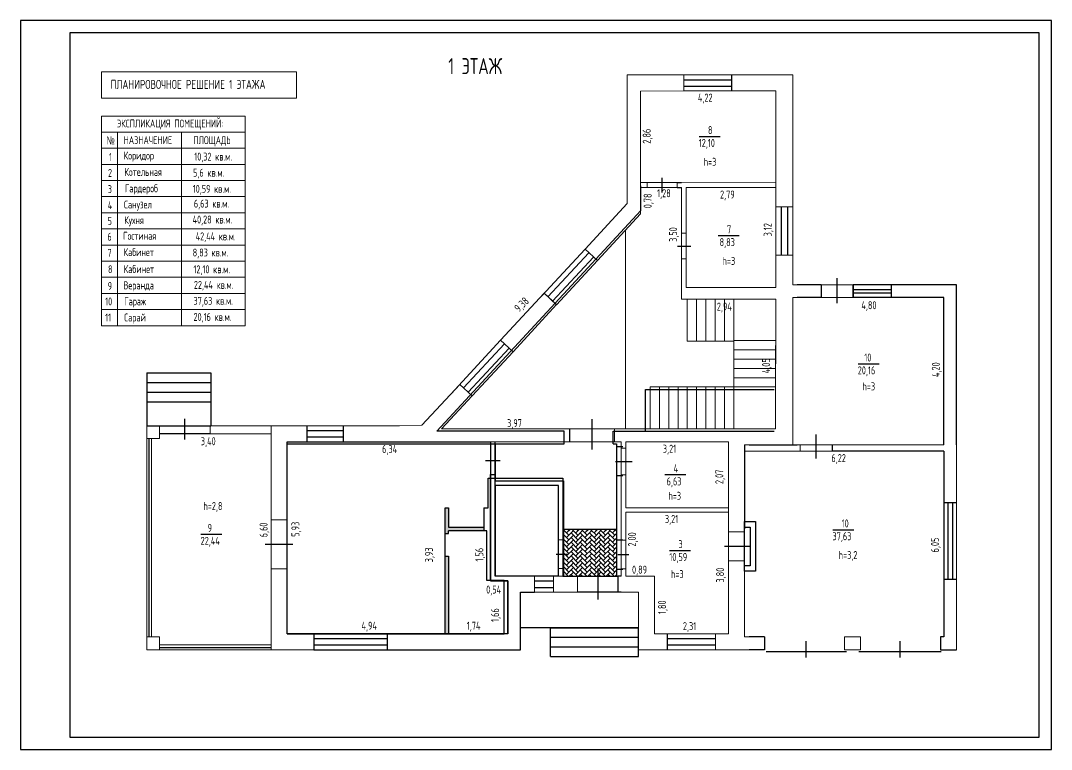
# Model space of a CAD drawing. Header units: metres. Extents: x 537858 to 602250, y 90943 to 168429.
# Drawn here: x 537858 to 570054, y 90943 to 113711 of the extents above; entities that cross this region are included whole.
import ezdxf

# ---------------------------------------------------------------- set-up
doc = ezdxf.new("R2010")
doc.units = ezdxf.units.M
doc.header["$LTSCALE"] = 5
for name, color, linetype, lineweight in [('0.25-STAMP', 10, 'Continuous', 25), ('0.3-STAMP', 7, 'Continuous', 30), ('013', 7, 'Continuous', 13)]:
    doc.layers.add(name, color=color, linetype=linetype, lineweight=lineweight)
doc.styles.add('Simplex', font='simplex.shx', dxfattribs={"width": 0.7})

msp = doc.modelspace()

# ---------------------------------------------------------------- hatches: boundary and pattern name
at = {"lineweight": 30, "true_color": 0xed1f24}
h = msp.add_hatch(dxfattribs=at)
h.set_pattern_fill('ANGLE', color=240)
h.set_pattern_definition([(0, (0, 0), (0, 6.985), [5.08, -1.905]), (90, (0, 0), (-6.985, 4e-16), [5.08, -1.905])])
h.paths.add_polyline_path([(552321, 97886), (551221, 97886), (551221, 98486), (551121, 98486), (551121, 97686), (551221, 97686), (551221, 97776), (552321, 97776)])
h.paths.add_polyline_path([(551221, 96976), (551121, 96976), (551121, 94556), (551221, 94556)])
at = {"lineweight": 30}
h = msp.add_hatch(dxfattribs=at)
h.set_pattern_fill('AR-HBONE', color=5)
h.paths.add_polyline_path([(556471, 97486), (556471, 97816), (554811, 97816), (554811, 96386), (554811, 96356), (555254, 96356), (556471, 96356), (556471, 96576)])

# ---------------------------------------------------------------- linework, layer by layer
at = {"color": 18, "true_color": 0x000000}
for p, q in [((558571, 111862), (560071, 111862)), ((558571, 111662), (560071, 111662)), ((557896, 108342), (557896, 108803)), ((558366, 108652), (558501, 108652)), ((558366, 108502), (558501, 108502)), ((561612, 107888), (561609, 106388)), ((561812, 107888), (561809, 106388)), ((558380, 106668), (558788, 106668)), ((554329, 105082), (555607, 106460)), ((554476, 104946), (555754, 106324)), ((563361, 104888), (563361, 105668)), ((563861, 105306), (565061, 105306)), ((563861, 105206), (565061, 105206)), ((551692, 102236), (552970, 103613)), ((551839, 102100), (553117, 103478)), ((555711, 100317), (555711, 101263)), ((562711, 100034), (562711, 100782)), ((541874, 94456), (541874, 100656)), ((556436, 99937), (556957, 99937)), ((566821, 98656), (566821, 96256)), ((566961, 98656), (566961, 96256)), ((545493, 97351), (546361, 97351)), ((559845, 97288), (560631, 97288)), ((556507, 97035), (556856, 97035)), ((555882, 96592), (555882, 95631)), ((555254, 96356), (556511, 96356)), ((556611, 96356), (556511, 96356)), ((556511, 96356), (556511, 95856)), ((553905, 96206), (554505, 96206)), ((553905, 96006), (554505, 96006)), ((556511, 95856), (555254, 95856)), ((556611, 95856), (556511, 95856)), ((558055, 94406), (559565, 94406)), ((542200, 94131), (545681, 94131)), ((558055, 94206), (559565, 94206)), ((562399, 93816), (562399, 94325)), ((565327, 93816), (565327, 94325))]:
    msp.add_line(p, q, dxfattribs=at)
at = {"ltscale": 100}
for p, q in [((560071, 111512), (560071, 112012)), ((562861, 105456), (562111, 105456)), ((562861, 105456), (562861, 105056)), ((567091, 105456), (563861, 105456)), ((563861, 105056), (563861, 105456)), ((563861, 105456), (563861, 105056)), ((565061, 105056), (565061, 105456)), ((567091, 100456), (567091, 105456)), ((562861, 105056), (562111, 105056)), ((566691, 105056), (563861, 105056)), ((566691, 100456), (566691, 105056)), ((555011, 100556), (555011, 100956)), ((560611, 100456), (562111, 100456)), ((563211, 100456), (563211, 100256)), ((566691, 100256), (563211, 100256)), ((566691, 98656), (567091, 98656)), ((566691, 96256), (567091, 96256)), ((558055, 94556), (558055, 94056)), ((561091, 94456), (561091, 94056)), ((566591, 94456), (566591, 94056)), ((566591, 94056), (567091, 94056)), ((561142, 93999), (563656, 93999)), ((564042, 93999), (566611, 93999))]:
    msp.add_line(p, q, dxfattribs=at)
at = {"lineweight": 15}
for p, q in [((542879, 110226), (542879, 104180)), ((540886, 104684), (540886, 104180))]:
    msp.add_line(p, q, dxfattribs=at)
at = {"color": 240, "true_color": 0xed1f24}
for p, q in [((559048, 110092), (559704, 110092)), ((559643, 106993), (560299, 106993)), ((564015, 102987), (564671, 102987)), ((557975, 99526), (558631, 99526)), ((543488, 97663), (544145, 97663)), ((563224, 97805), (563881, 97805)), ((558128, 97157), (558785, 97157))]:
    msp.add_line(p, q, dxfattribs=at)
at = {"color": 18, "lineweight": 20, "ltscale": 100, "true_color": 0x000000}
for p, q in [((558501, 108509), (558501, 108509)), ((556748, 100956), (556748, 107162)), ((558501, 107068), (558651, 107068)), ((558651, 106268), (558501, 106268)), ((558681, 100956), (558681, 102266)), ((556748, 100956), (551009, 100954)), ((541799, 100656), (541799, 94056)), ((562211, 100456), (562211, 100256)), ((563591, 94456), (563591, 94056)), ((564091, 94456), (564091, 94056)), ((542481, 94056), (545681, 94056))]:
    msp.add_line(p, q, dxfattribs=at)
at = {"color": 7}
for p, q in [((542990, 100626), (542990, 101272)), ((542199, 101056), (543780, 101056)), ((543780, 100806), (542199, 100806)), ((546801, 100906), (547931, 100906)), ((546801, 100706), (547931, 100706)), ((552681, 96356), (552681, 100556)), ((554583, 97040), (554958, 97040)), ((554661, 96356), (552681, 96356)), ((547021, 94406), (549321, 94406)), ((547021, 94206), (549321, 94206))]:
    msp.add_line(p, q, dxfattribs=at)
at = {"color": 7, "lineweight": 20, "ltscale": 100}
msp.add_line((545681, 100806), (544101, 100806), dxfattribs=at)
at = {"color": 7, "ltscale": 100}
for p, q in [((546801, 101056), (546801, 100556)), ((547931, 101056), (547931, 100556)), ((560471, 100456), (560471, 97838))]:
    msp.add_line(p, q, dxfattribs=at)
msp.add_line((552379, 99966), (552834, 99966))
at = {"color": 18, "lineweight": 20, "ltscale": 100, "true_color": 0x000000}
for points in [[(540384, 112108), (546470, 112108), (546470, 111290), (540384, 111290)], [(558571, 112012), (560071, 112012), (560071, 111512), (558571, 111512)], [(557219, 108502), (557426, 108502), (557426, 108652), (557219, 108652)], [(557426, 108502), (558366, 108502), (558366, 108652), (557426, 108652)], [(561445, 107888), (561979, 107888), (561979, 106388), (561445, 106388)], [(558501, 107068), (558651, 107068), (558651, 106268), (558501, 106268)], [(563861, 105456), (562861, 105456), (562861, 105056), (563861, 105056)], [(565061, 105456), (563861, 105456), (563861, 105056), (565061, 105056)], [(558971, 103695), (558971, 105005), (558681, 105005), (558681, 103695)], [(559261, 103695), (559261, 105005), (558971, 105005), (558971, 103695)], [(559551, 103695), (559551, 105005), (559261, 105005), (559261, 103695)], [(559841, 103695), (559841, 105005), (559551, 105005), (559551, 103695)], [(560131, 103695), (560131, 105005), (559841, 105005), (559841, 103695)], [(560131, 103716), (561444, 103716), (561445, 105005), (560131, 105005)], [(561444, 103716), (560131, 103716), (560131, 103426), (561441, 103426)], [(561441, 103426), (560131, 103426), (560131, 103136), (561441, 103136)], [(561441, 103136), (560131, 103136), (560131, 102846), (561441, 102846)], [(561441, 102846), (560131, 102846), (560131, 102556), (561441, 102556)], [(561441, 102556), (560131, 102556), (560131, 102266), (561441, 102266)], [(557811, 100956), (557811, 102266), (557521, 102266), (557521, 100956)], [(558101, 100956), (558101, 102266), (557811, 102266), (557811, 100956)], [(558391, 100956), (558391, 102266), (558101, 102266), (558101, 100956)], [(558681, 100956), (558681, 102266), (558391, 102266), (558391, 100956)], [(558971, 100956), (558971, 102266), (558681, 102266), (558681, 100956)], [(559261, 100956), (559261, 102266), (558971, 102266), (558971, 100956)], [(559551, 100956), (559551, 102266), (559261, 102266), (559261, 100956)], [(559841, 100956), (559841, 102266), (559551, 102266), (559551, 100956)], [(560131, 100956), (560131, 102266), (559841, 102266), (559841, 100956)], [(560131, 100956), (561441, 100956), (561441, 102266), (560131, 102266)], [(555011, 100556), (556411, 100556), (556411, 100956), (555011, 100956)], [(541799, 94456), (541949, 94456), (541949, 100656), (541799, 100656)], [(562211, 100256), (563211, 100256), (563211, 100456), (562211, 100456)], [(556611, 100357), (556761, 100357), (556761, 99517), (556611, 99517)], [(567091, 98656), (566691, 98656), (566691, 96256), (567091, 96256)], [(546181, 98116), (545681, 98116), (545681, 96586), (546181, 96586)], [(559971, 97738), (560471, 97738), (560471, 96838), (559971, 96838)], [(556761, 97484), (556611, 97484), (556611, 96586), (556761, 96586)], [(553905, 96356), (554505, 96356), (554505, 95856), (553905, 95856)], [(554505, 96356), (555254, 96356), (555254, 95856), (554505, 95856)], [(542200, 94456), (541799, 94456), (541799, 94056), (542200, 94056)], [(558055, 94556), (559565, 94556), (559565, 94056), (558055, 94056)], [(545681, 94056), (545681, 94206), (542200, 94206), (542200, 94056)]]:
    msp.add_lwpolyline(points, close=True, dxfattribs=at)
at = {"lineweight": 20, "ltscale": 100}
for points in [[(555488, 106570), (556803, 107994), (556803, 112012), (558571, 112012), (558571, 111512), (557217, 111511), (557220, 107672), (557220, 107672), (555873, 106213), (555488, 106570)], [(560071, 112012), (561979, 112012), (561979, 107888), (561445, 107889), (561444, 111512), (560071, 111512), (560071, 112012)], [(556611, 100556), (556411, 100556), (556411, 100956), (561441, 100956), (561445, 105005)], [(561973, 105056), (561973, 100456), (560471, 100456), (560471, 97738), (559971, 97738), (559971, 100556), (556761, 100556)]]:
    msp.add_lwpolyline(points, dxfattribs=at)
at = {"lineweight": 15}
for points in [[(540386, 110730), (544870, 110730), (544870, 110226), (540386, 110226)], [(540386, 110226), (540886, 110226), (540886, 104684), (540386, 104684)], [(540386, 110226), (544870, 110226), (544870, 109722), (540386, 109722)], [(540386, 109722), (544870, 109722), (544870, 109218), (540386, 109218)], [(540386, 109218), (544870, 109218), (544870, 108715), (540386, 108715)], [(540386, 108715), (544870, 108715), (544870, 108211), (540386, 108211)], [(540386, 108211), (544870, 108211), (544870, 107707), (540386, 107707)], [(540386, 107707), (544870, 107707), (544870, 107203), (540386, 107203)], [(540386, 107203), (544870, 107203), (544870, 106699), (540386, 106699)], [(540386, 106699), (544870, 106699), (544870, 106195), (540386, 106195)], [(540386, 106195), (544870, 106195), (544870, 105692), (540386, 105692)], [(540386, 105692), (544870, 105692), (544870, 105188), (540386, 105188)], [(540386, 105188), (544870, 105188), (544870, 104684), (540386, 104684)], [(540386, 104684), (544870, 104684), (544870, 104180), (540386, 104180)]]:
    msp.add_lwpolyline(points, close=True, dxfattribs=at)
at = {"color": 240, "lineweight": 30, "true_color": 0xed1f24, "flags": 128}
for points in [[(557228, 107774), (557228, 108554)], [(550861, 100886), (557228, 107774)], [(554831, 100486), (554831, 100886), (550861, 100886)], [(556371, 100486), (556371, 100886)], [(556371, 100886), (561391, 100886)], [(546181, 94556), (546181, 100486), (554831, 100486)], [(556371, 100486), (556471, 100486), (556471, 100406), (556471, 99496), (556471, 97486), (556471, 96576), (556471, 96346)], [(556471, 100406), (556671, 100406)], [(556471, 99496), (556671, 99496)], [(552321, 98486), (552461, 98486), (552461, 99416), (554791, 99416)], [(554791, 99416), (554791, 96346)], [(551121, 98486), (551221, 98486)], [(551121, 94556), (551121, 98486)], [(551121, 98486), (551221, 98486)], [(551221, 98486), (551221, 97886), (552321, 97886)], [(552321, 98486), (552321, 98486), (552321, 97776)], [(551121, 97686), (551221, 97686)], [(552421, 96216), (552421, 97776), (551221, 97776)], [(551221, 97686), (551221, 97776)], [(556471, 97486), (556671, 97486)], [(551221, 96976), (551221, 94556), (551121, 94556)], [(551121, 96976), (551221, 96976)], [(556471, 96576), (556671, 96576)], [(551221, 94556), (552961, 94556), (552961, 96216), (552421, 96216), (552421, 96216)], [(546181, 94556), (551121, 94556)]]:
    msp.add_lwpolyline(points, dxfattribs=at)
at = {"color": 18, "lineweight": 20, "ltscale": 100, "true_color": 0x000000}
for points in [[(558501, 108652), (561445, 108646)], [(561444, 108502), (561444, 108502), (558651, 108502), (558651, 107068), (558501, 107068), (558501, 108502)], [(554127, 105102), (555487, 106570), (555873, 106213), (554597, 104836), (554209, 105192)], [(561445, 105005), (558501, 105005), (558501, 106268)], [(558651, 106268), (558651, 105526), (558651, 105378), (561445, 105378), (561445, 105378)], [(561974, 105456), (561974, 106388), (561445, 106388), (561445, 105378)], [(561973, 105456), (562861, 105456), (562861, 105056), (561973, 105056)], [(563211, 100256), (563211, 100456), (566691, 100456), (566691, 105056), (565061, 105056), (565061, 105456), (567091, 105456), (567091, 98656), (566691, 98656), (566691, 100256), (563211, 100256)], [(552851, 103724), (553239, 103368), (554597, 104837), (554209, 105192), (552851, 103724)], [(551301, 102049), (552851, 103724), (553239, 103368), (551961, 101984), (551573, 102343)], [(546181, 98116), (545681, 98116), (545681, 101056), (546801, 101056), (546801, 100556), (546181, 100556), (546181, 98116)], [(556611, 100556), (556611, 100357), (556761, 100357), (556761, 100556)], [(560611, 100456), (562211, 100456)], [(560469, 100256), (562211, 100256)], [(556611, 99517), (556761, 99517), (556761, 98491), (559971, 98491), (559971, 98358), (556761, 98358), (556761, 97484), (556611, 97484), (556611, 99517)], [(559565, 94056), (559565, 94556), (559971, 94556), (559971, 96838), (560471, 96838), (560471, 94456), (561091, 94456), (561091, 94056), (559565, 94056)], [(547291, 94056), (545681, 94056), (545681, 96586), (546181, 96586), (546181, 94556), (547021, 94556), (547021, 94056)], [(556611, 96356), (556611, 96356), (556611, 96356), (556611, 96586), (556761, 96586), (556761, 96356), (557655, 96356), (557655, 94556), (558055, 94556), (558055, 94056), (557155, 94056), (557155, 95856), (556611, 95856)], [(566691, 96256), (567091, 96256), (567091, 94056), (566591, 94056), (566591, 94456), (566691, 94456), (566691, 96256)], [(541799, 94456), (542199, 94456), (542199, 94056), (541799, 94056), (541799, 94456)], [(564091, 94456), (563591, 94456)], [(564091, 94056), (563591, 94056)]]:
    msp.add_lwpolyline(points, dxfattribs=at)
at = {"color": 7, "flags": 128}
for points in [[(541801, 102706), (541803, 102706), (543803, 102706)], [(541801, 102706), (541803, 102706), (543803, 102706)], [(541803, 102706), (541803, 101056)], [(543803, 102706), (543801, 101056)], [(541799, 102406), (541801, 102406), (543801, 102406)], [(541799, 102406), (541801, 102406), (543801, 102406)], [(541801, 102406), (541803, 102406), (543803, 102406)], [(541799, 102106), (541801, 102106), (543801, 102106)], [(541799, 102106), (541801, 102106), (543801, 102106)], [(541799, 102106), (541801, 102106), (543801, 102106)], [(541799, 101806), (541801, 101806), (543801, 101806)], [(541799, 101056), (541801, 101056), (543801, 101056)], [(546181, 100556), (552531, 100556), (552531, 100486), (552681, 100486), (552681, 100556)], [(552531, 100556), (552531, 96206), (553071, 96206), (553071, 94556), (546181, 94556), (546181, 100556), (552531, 100556)], [(553071, 94556), (553071, 96206), (552531, 96206), (552531, 99526)], [(552531, 99526), (552681, 99526), (552681, 99336), (554811, 99336), (554811, 96386), (554811, 96356)], [(554661, 96356), (554661, 99186), (552681, 99186), (552681, 96356)], [(560471, 97888), (560471, 98058), (560811, 98058), (560811, 96508), (560471, 96508), (560471, 96838)], [(560471, 97738), (560471, 97888), (560641, 97888), (560641, 96678), (560626, 96678), (560491, 96678), (560471, 96678), (560471, 97738)], [(549121, 94056), (553471, 94056), (553471, 95856), (553905, 95856)], [(557155, 94746), (553471, 94746)], [(554411, 93846), (554411, 94746)], [(554411, 94746), (557155, 94746)], [(557155, 93846), (557155, 94746)], [(546181, 94556), (547021, 94556), (547021, 94056), (549321, 94056), (549321, 94556)], [(554411, 94446), (557155, 94446)], [(554411, 94146), (557155, 94146)], [(554411, 94146), (557155, 94146)], [(554411, 93846), (557155, 93846)]]:
    msp.add_lwpolyline(points, dxfattribs=at)
at = {"color": 7, "lineweight": 20, "ltscale": 100}
msp.add_lwpolyline([(547931, 100556), (547931, 101056), (549687, 101056), (550394, 101068), (551573, 102343), (551961, 101984), (551009, 100954), (555011, 100956), (555011, 100556), (552911, 100556), (552761, 100556), (547711, 100556)], dxfattribs=at)
at = {"color": 2, "lineweight": 30, "true_color": 0xf1eb1f, "flags": 128}
for points in [[(557371, 100886), (557371, 102186)], [(557371, 102186), (561391, 102186)]]:
    msp.add_lwpolyline(points, dxfattribs=at)
at = {"color": 7, "lineweight": 20, "ltscale": 100}
for points in [[(542199, 101056), (541799, 101056), (541799, 100656), (542199, 100656)], [(543780, 101056), (545681, 101056), (545681, 100806), (543780, 100806)], [(546801, 101056), (547931, 101056), (547931, 100556), (546801, 100556)], [(554661, 97489), (554811, 97489), (554811, 96591), (554661, 96591)], [(547021, 94556), (549321, 94556), (549321, 94056), (547021, 94056)]]:
    msp.add_lwpolyline(points, close=True, dxfattribs=at)
at = {"color": 240, "true_color": 0xed1f24, "flags": 128}
for points in [[(552681, 100486), (552681, 99526)], [(546181, 94556), (552691, 94556)]]:
    msp.add_lwpolyline(points, dxfattribs=at)
at = {"ltscale": 100}
for points in [[(566691, 100256), (566691, 94456), (566591, 94456)], [(561091, 94456), (560611, 94456)], [(561091, 94056), (560611, 94056)]]:
    msp.add_lwpolyline(points, dxfattribs=at)
at = {"color": 5, "lineweight": 30, "flags": 128}
for points in [[(556471, 97816), (554811, 97816)], [(556471, 96346), (554791, 96346)]]:
    msp.add_lwpolyline(points, dxfattribs=at)
at = {"layer": '0.25-STAMP', "color": 0, "lineweight": 25}
msp.add_lwpolyline([(537858, 90943), (570054, 90943), (570054, 113711), (537858, 113711), (537858, 90943)], dxfattribs=at)
at = {"layer": '0.3-STAMP', "color": 0, "lineweight": 25}
msp.add_lwpolyline([(539391, 91327), (569670, 91327), (569670, 113327), (539391, 113327), (539391, 91327)], dxfattribs=at)

# ---------------------------------------------------------------- texts
at = {"layer": '013', "color": 18, "lineweight": 15, "ltscale": 10, "true_color": 0x000000, "attachment_point": 1, "style": 'Simplex'}
for s, insert, char_height, width in [('\\A1;1 ЭТАЖ', (551216, 112540), 500, 10386.42), ('\\A1;ПЛАНИРОВОЧНОЕ РЕШЕНИЕ 1 ЭТАЖА', (540669, 111859), 281.72, 5699.05), ('\\A1;Кабинет', (541073, 106600), 247.29, 1079.84), ('\\A1;8', (540589, 106067), 247.3, 115.4)]:
    msp.add_mtext(s, dxfattribs=dict(at, insert=insert, char_height=char_height, width=width))
at = {"layer": '013', "color": 5, "lineweight": 15, "ltscale": 10, "char_height": 250, "width": 10386.42, "attachment_point": 1, "style": 'Simplex'}
for s, insert in [('\\A1;4,22', (559013, 111429)), ('\\A1;1,28', (557739, 108443)), ('\\A1;2,79', (559704, 108403)), ('\\A1;2,94', (559604, 104900)), ('\\A1;4,80', (564119, 104945)), ('\\A1;3,21', (557918, 100461)), ('\\A1;6,22', (563182, 100169)), ('\\A1;3,21', (557983, 98267)), ('\\A1;0,89', (556955, 96683)), ('\\A1;2,31', (558544, 94919))]:
    msp.add_mtext(s, dxfattribs=dict(at, insert=insert))
at = {"layer": '013', "color": 18, "lineweight": 15, "ltscale": 10, "true_color": 0x000000, "attachment_point": 1, "style": 'Simplex'}
for s, insert, char_height in [('\\A1;ЭКСПЛИКАЦИЯ ПОМЕЩЕНИЙ:', (540866, 110620), 247.29), ('\\A1;{\\fArial|b0|i0|c204|p34;№}', (540539, 110092), 247.29), ('\\A1;НАЗНАЧЕНИЕ ', (541074, 110099), 247.29), ('\\A1;ПЛОЩАДЬ', (543255, 110098), 247.29), ('\\A1;1', (540620, 109573), 247.3), ('\\A1;Коридор', (541077, 109618), 247.29), ('\\A1;10,32 кв.м.', (543283, 109585), 247.29), ('\\A1;2', (540588, 109076), 247.3), ('\\A1;Котельная', (541099, 109106), 247.29), ('\\A1;5,6 кв.м.', (543245, 109083), 247.29), ('\\A1;3', (540581, 108570), 247.3), ('\\A1;Гардероб', (541115, 108594), 247.29), ('\\A1;10,59 кв.м.', (543235, 108579), 247.29), ('\\A1;4', (540581, 108068), 247.3), ('\\A1;Санузел', (541086, 108089), 247.29), ('\\A1;6,63 кв.м.', (543269, 108117), 247.29), ('\\A1;5', (540575, 107573), 247.3), ('\\A1;Кухня', (541094, 107602), 247.3), ('\\A1;40,28 кв.м.', (543231, 107619), 247.29), ('\\A1;6', (540569, 107083), 247.3), ('\\A1;Гостиная', (541060, 107112), 247.29), ('\\A1;42,44 кв.м.', (543327, 107095), 247.29), ('\\A1;7', (540569, 106580), 247.3), ('\\A1;8,83 кв.м.', (543234, 106589), 247.29), ('\\A1;Кабинет', (541079, 106073), 247.29), ('\\A1;12,10 кв.м.', (543257, 106065), 247.29), ('\\A1;9', (540578, 105544), 247.3), ('\\A1;Веранда', (541070, 105564), 247.29), ('\\A1;22,44 кв.м.', (543270, 105578), 247.29), ('\\A1;10', (540499, 105060), 247.3), ('\\A1;Гараж', (541092, 105064), 247.3), ('\\A1;37,63 кв.м.', (543259, 105080), 247.29), ('\\A1;11', (540499, 104556), 247.3), ('\\A1;Сарай', (541092, 104560), 247.3), ('\\A1;20,16 кв.м.', (543259, 104577), 247.29)]:
    msp.add_mtext(s, dxfattribs=dict(at, insert=insert, char_height=char_height))
at = {"layer": '013', "color": 5, "lineweight": 15, "ltscale": 10, "char_height": 250, "width": 10386.42, "attachment_point": 1, "rotation": 90, "style": 'Simplex'}
for s, insert in [('\\A1;2,86', (557289, 109866)), ('\\A1;3,50', (558113, 106798)), ('\\A1;3,12', (561066, 106970)), ('\\A1;4,05', (561017, 102693)), ('\\A1;4,20', (566319, 102577)), ('\\A1;2,07', (559557, 99233)), ('\\A1;6,60', (545322, 97568)), ('\\A1;2,00', (556831, 97279)), ('\\A1;6,05', (566291, 97097)), ('\\A1;3,80', (559582, 96156)), ('\\A1;1,80', (557769, 95172))]:
    msp.add_mtext(s, dxfattribs=dict(at, insert=insert))
at = {"layer": '013', "color": 240, "lineweight": 15, "ltscale": 10, "true_color": 0xed1f24, "char_height": 250, "width": 10386.42, "attachment_point": 1, "style": 'Simplex'}
for s, insert in [('\\A1;8', (559327, 110415)), ('\\A1;12,10', (559039, 110014)), ('\\A1;7', (559922, 107316)), ('\\A1;8,83', (559691, 106915)), ('\\A1;10', (564212, 103310)), ('\\A1;20,16', (564006, 102909)), ('\\A1;3,97', (553052, 101261)), ('\\A1;6,34', (549149, 100451)), ('\\A1;4', (558254, 99849)), ('\\A1;6,63', (558035, 99440)), ('\\A1;9', (543698, 97986)), ('\\A1;10', (563503, 98128)), ('\\A1;22,44', (543480, 97584)), ('\\A1;37,63', (563216, 97727)), ('\\A1;3', (558407, 97480)), ('\\A1;10,59', (558120, 97078)), ('\\A1;0,54', (552399, 96061)), ('\\A1;4,94', (548505, 94931)), ('\\A1;1,74', (551793, 94931))]:
    msp.add_mtext(s, dxfattribs=dict(at, insert=insert))
at = {"layer": '013', "color": 116, "lineweight": 15, "ltscale": 10, "char_height": 250, "width": 10386.42, "attachment_point": 1, "style": 'Simplex'}
for s, insert in [('\\A1;h=3', (559194, 109424)), ('\\A1;h=3', (559782, 106328)), ('\\A1;h=3', (564153, 102410)), ('\\A1;h=3', (558092, 98989)), ('\\A1;h=2,8', (543567, 98671)), ('\\A1;h=3,2', (563409, 97140)), ('\\A1;h=3', (558172, 96544))]:
    msp.add_mtext(s, dxfattribs=dict(at, insert=insert))
at = {"layer": '013', "color": 242, "lineweight": 15, "ltscale": 10, "true_color": 0xcd2027, "insert": (557320, 107848), "char_height": 250, "width": 10386.42, "attachment_point": 1, "rotation": 90, "style": 'Simplex'}
msp.add_mtext('\\A1;0,78', dxfattribs=at)
at = {"layer": '013', "color": 240, "lineweight": 15, "ltscale": 10, "true_color": 0xed1f24, "char_height": 250, "width": 10386.42, "attachment_point": 1, "style": 'Simplex'}
for s, insert, rotation in [('\\A1;9,38', (553249, 104765), 44.6457), ('\\A1;5,93', (546316, 97587), 90), ('\\A1;3,93', (550486, 96788), 90), ('\\A1;\\pxt1;1,56', (552061, 96812), 90), ('\\A1;\\pxt1;1,66', (552552, 94925), 90)]:
    msp.add_mtext(s, dxfattribs=dict(at, insert=insert, rotation=rotation))
at = {"layer": '013', "color": 7, "lineweight": 15, "ltscale": 10, "insert": (543487, 100695), "char_height": 250, "width": 10386.42, "attachment_point": 1, "style": 'Simplex'}
msp.add_mtext('\\A1;3,40', dxfattribs=at)

doc.saveas('drawing.dxf')
